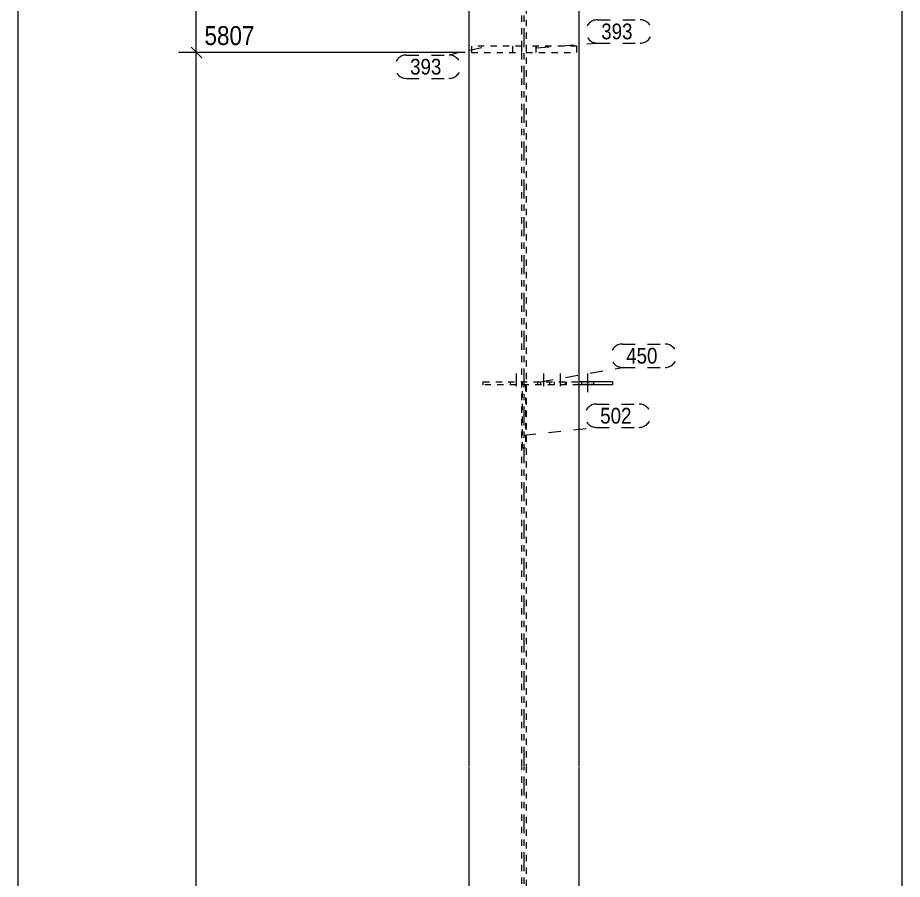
# Model space of a CAD drawing. Header units: millimetres. Extents: x 2 to 825, y 1 to 579.
# Drawn here: x 5 to 145.3, y 290 to 426.6 of the extents above; entities that cross this region are included whole.
import ezdxf

# ---------------------------------------------------------------- set-up
doc = ezdxf.new("R2010")
doc.units = ezdxf.units.MM
for name, pattern in [('XKITLINE00', [0]), ('XKITLINE01', [4, 1, -1, 1, -1]), ('XKITLINE02', [4, 2, -2]), ('XKITLINE03', [6, 3, -1, 1, -1])]:
    doc.linetypes.add(name, pattern=pattern)
for name, color, linetype, lineweight in [('Bolt', 3, 'Continuous', 0), ('Dimensions', 7, 'Continuous', 0), ('DrawingSheet', 5, 'Continuous', 0), ('Part', 2, 'Continuous', 0), ('PartMark', 7, 'Continuous', 0)]:
    doc.layers.add(name, color=color, linetype=linetype, lineweight=lineweight)
doc.styles.add('ARIAL', font='ARIAL.TTF')

# ---------------------------------------------------------------- blocks, each defined once
blk = doc.blocks.new('*A38')
at = {"layer": 'Bolt'}
blk.add_hatch(color=3, dxfattribs=at).paths.add_polyline_path([(96.37, 368.87), (96.37, 368.37), (94.47, 368.37), (94.47, 368.87)], flags=17)
at = {"layer": 'Bolt', "color": 3, "linetype": 'XKITLINE02', "lineweight": 0}
for p, q in [((84.07, 370.21), (84.07, 367.21)), ((88.41, 370.21), (88.41, 367.21)), ((91.07, 370.21), (91.07, 367.21)), ((83.11, 368.87), (83.11, 368.37)), ((85.02, 368.87), (85.02, 368.37)), ((87.46, 368.87), (87.46, 368.37)), ((89.37, 368.87), (89.37, 368.37)), ((90.12, 368.87), (90.12, 368.37)), ((92.02, 368.87), (92.02, 368.37))]:
    blk.add_line(p, q, dxfattribs=at)
at = {"layer": 'Bolt', "color": 3, "linetype": 'XKITLINE00', "lineweight": 0}
for p, q in [((95.42, 370.21), (95.42, 367.21)), ((94.47, 368.87), (94.47, 368.37)), ((96.37, 368.87), (96.37, 368.37))]:
    blk.add_line(p, q, dxfattribs=at)
blk = doc.blocks.new('*A41')
at = {"layer": 'Part', "color": 7, "linetype": 'XKITLINE03', "lineweight": 0}
for p, q in [((85.34, 307.97), (85.34, 498.56)), ((85.34, 195.27), (85.34, 307.87))]:
    blk.add_line(p, q, dxfattribs=at)
at = {"layer": 'Part', "color": 2, "linetype": 'XKITLINE00', "lineweight": 0}
for p, q in [((76.59, 490.41), (76.59, 307.97)), ((94.09, 307.97), (94.09, 490.41)), ((76.59, 307.87), (76.59, 195.27)), ((94.09, 195.27), (94.09, 307.87))]:
    blk.add_line(p, q, dxfattribs=at)
at = {"layer": 'Part', "color": 7, "linetype": 'XKITLINE01', "lineweight": 0}
for p, q in [((84.99, 307.97), (84.99, 490.29)), ((85.69, 490.29), (85.69, 307.97)), ((84.99, 195.27), (84.99, 307.87)), ((85.69, 307.87), (85.69, 195.27))]:
    blk.add_line(p, q, dxfattribs=at)
blk = doc.blocks.new('*A47')
at = {"layer": 'Part', "color": 7, "linetype": 'XKITLINE01', "lineweight": 0}
for p, q in [((93.69, 422.08), (85.69, 422.08)), ((85.69, 422.08), (85.69, 421.08)), ((85.69, 421.08), (93.69, 421.08)), ((87.19, 422.08), (87.19, 421.08)), ((93.69, 421.08), (93.69, 422.08))]:
    blk.add_line(p, q, dxfattribs=at)
blk = doc.blocks.new('*A48')
at = {"layer": 'Part', "color": 7, "linetype": 'XKITLINE01', "lineweight": 0}
for p, q in [((84.99, 422.08), (76.99, 422.08)), ((76.99, 422.08), (76.99, 421.08)), ((76.99, 421.08), (84.99, 421.08)), ((83.49, 422.08), (83.49, 421.08)), ((84.99, 421.08), (84.99, 422.08))]:
    blk.add_line(p, q, dxfattribs=at)
blk = doc.blocks.new('*A53')
at = {"layer": 'Part', "color": 7, "linetype": 'XKITLINE01', "lineweight": 0}
for p, q in [((85.09, 368.37), (85.59, 368.37)), ((85.09, 358.37), (85.09, 368.37)), ((85.09, 368.37), (85.59, 368.37)), ((85.59, 368.37), (85.59, 358.37)), ((85.59, 358.37), (85.09, 358.37))]:
    blk.add_line(p, q, dxfattribs=at)
blk = doc.blocks.new('*A54')
at = {"layer": 'Part', "color": 7, "linetype": 'XKITLINE01', "lineweight": 0}
for p, q in [((78.84, 368.37), (78.84, 368.87)), ((78.84, 368.87), (94.09, 368.87)), ((94.09, 368.37), (78.84, 368.37)), ((87.97, 368.37), (87.97, 368.87)), ((91.84, 368.87), (91.84, 368.37))]:
    blk.add_line(p, q, dxfattribs=at)
at = {"layer": 'Part', "color": 2, "linetype": 'XKITLINE00', "lineweight": 0}
for p, q in [((99.35, 368.87), (94.09, 368.87)), ((99.35, 368.37), (94.09, 368.37)), ((99.35, 368.87), (99.35, 368.37))]:
    blk.add_line(p, q, dxfattribs=at)
blk = doc.blocks.new('*A100')
at = {"layer": 'DrawingSheet', "color": 5, "linetype": 'XKITLINE00', "lineweight": 0}
blk.add_line((5, 579), (5, 5), dxfattribs=at)
blk = doc.blocks.new('*A168')
at = {"layer": 'PartMark', "color": 7, "linetype": 'XKITLINE02', "lineweight": 0}
for p, q in [((100.94, 374.86), (107.7, 374.86)), ((87.97, 368.87), (100.94, 371.16)), ((100.94, 371.16), (107.7, 371.16))]:
    blk.add_line(p, q, dxfattribs=at)
for centre, start, end in [((100.94, 373.01), 90, 270), ((107.7, 373.01), 270, 90)]:
    blk.add_arc(centre, 1.85, start, end, dxfattribs=at)
at = {"layer": 'PartMark', "color": 3, "style": 'ARIAL', "width": 0.85}
blk.add_text('450', height=2.5, dxfattribs=at).set_placement((101.54, 371.76))
blk = doc.blocks.new('*A169')
at = {"layer": 'PartMark', "color": 7, "linetype": 'XKITLINE02', "lineweight": 0}
for p, q in [((96.82, 365.35), (103.58, 365.35)), ((85.22, 360.4), (96.82, 361.65)), ((96.82, 361.65), (103.58, 361.65))]:
    blk.add_line(p, q, dxfattribs=at)
for centre, start, end in [((96.82, 363.5), 90, 270), ((103.58, 363.5), 270, 90)]:
    blk.add_arc(centre, 1.85, start, end, dxfattribs=at)
at = {"layer": 'PartMark', "color": 3, "style": 'ARIAL', "width": 0.85}
blk.add_text('502', height=2.5, dxfattribs=at).set_placement((97.42, 362.25))
blk = doc.blocks.new('*A174')
at = {"layer": 'PartMark', "color": 7, "linetype": 'XKITLINE02', "lineweight": 0}
for p, q in [((78.62, 421.85), (73.43, 420.7)), ((66.66, 420.7), (73.43, 420.7)), ((66.66, 417), (73.43, 417))]:
    blk.add_line(p, q, dxfattribs=at)
for centre, start, end in [((66.66, 418.85), 90, 270), ((73.43, 418.85), 270, 90)]:
    blk.add_arc(centre, 1.85, start, end, dxfattribs=at)
at = {"layer": 'PartMark', "color": 3, "style": 'ARIAL', "width": 0.85}
blk.add_text('393', height=2.5, dxfattribs=at).set_placement((67.26, 417.6))
blk = doc.blocks.new('*A175')
at = {"layer": 'PartMark', "color": 7, "linetype": 'XKITLINE02', "lineweight": 0}
for p, q in [((96.98, 426.29), (103.75, 426.29)), ((87.32, 421.85), (96.98, 422.59)), ((96.98, 422.59), (103.75, 422.59))]:
    blk.add_line(p, q, dxfattribs=at)
for centre, start, end in [((96.98, 424.44), 90, 270), ((103.75, 424.44), 270, 90)]:
    blk.add_arc(centre, 1.85, start, end, dxfattribs=at)
at = {"layer": 'PartMark', "color": 3, "style": 'ARIAL', "width": 0.85}
blk.add_text('393', height=2.5, dxfattribs=at).set_placement((97.58, 423.19))
blk = doc.blocks.new('*A190')
at = {"layer": 'Dimensions', "color": 7, "linetype": 'XKITLINE00', "lineweight": 0}
for p, q in [((75.99, 421.08), (30.49, 421.08)), ((32.5, 421.93), (34.19, 420.23)), ((33.34, 125.27), (33.34, 421.08))]:
    blk.add_line(p, q, dxfattribs=at)
at = {"layer": 'Dimensions', "color": 3}
blk.add_point((33.34, 421.08), dxfattribs=at)
at = {"layer": 'Dimensions', "color": 3, "style": 'ARIAL', "width": 0.85}
blk.add_text('5807', height=3, dxfattribs=at).set_placement((34.64, 422.28))
blk = doc.blocks.new('*A191')
at = {"layer": 'Dimensions', "color": 7, "linetype": 'XKITLINE00', "lineweight": 0}
for p, q in [((32.5, 460.54), (34.19, 458.84)), ((83.99, 459.69), (30.49, 459.69)), ((33.34, 421.08), (33.34, 459.69)), ((75.99, 421.08), (30.49, 421.08)), ((32.5, 421.93), (34.19, 420.23))]:
    blk.add_line(p, q, dxfattribs=at)
at = {"layer": 'Dimensions', "color": 3}
for p in [(33.34, 459.69), (33.34, 421.08)]:
    blk.add_point(p, dxfattribs=at)
at = {"layer": 'Dimensions', "color": 3, "style": 'ARIAL', "width": 0.85}
blk.add_text('6193', height=3, dxfattribs=at).set_placement((34.64, 460.89))
blk.add_text('386', height=3, rotation=90.0002, dxfattribs=at).set_placement((31.99, 437.05))
blk = doc.blocks.new('*A194')
at = {"layer": 'Dimensions', "color": 7, "linetype": 'XKITLINE00', "lineweight": 0}
blk.add_line((145.34, 125.27), (145.34, 429.65), dxfattribs=at)

msp = doc.modelspace()

# ---------------------------------------------------------------- block references
at = {"lineweight": 0}
for name in ['*A100', '*A191', '*A194', '*A190', '*A175', '*A174', '*A48', '*A47', '*A168', '*A38', '*A54', '*A53', '*A169']:
    msp.add_blockref(name, (0, 0), dxfattribs=at)
at = {"layer": 'Part', "lineweight": 0}
msp.add_blockref('*A41', (0, 0), dxfattribs=at)

doc.saveas('drawing.dxf')
